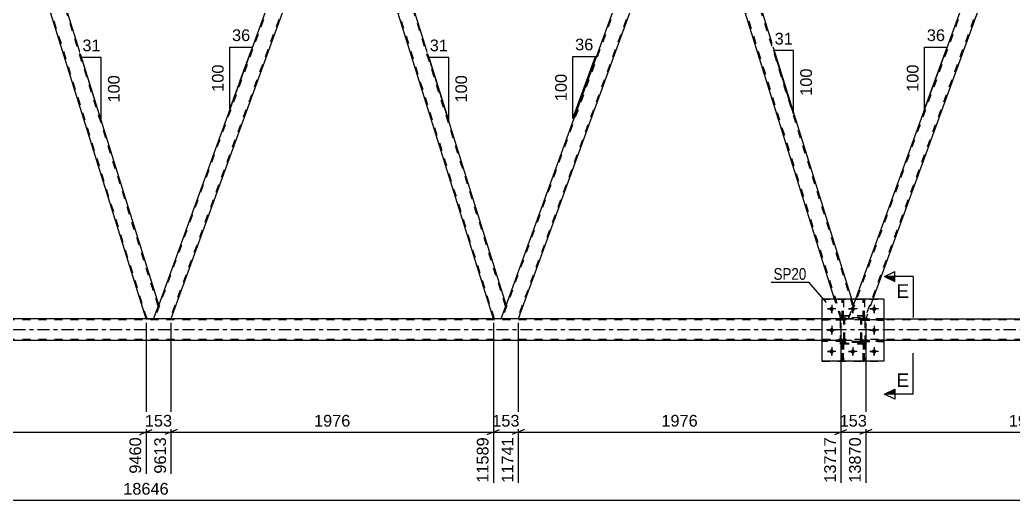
# Model space of a CAD drawing. Header units: millimetres. Extents: x 0 to 1189, y 0 to 841.
# Drawn here: x 394.9 to 638.3, y 428.9 to 546.6 of the extents above; entities that cross this region are included whole.
import ezdxf

# ---------------------------------------------------------------- set-up
doc = ezdxf.new("R2010")
doc.units = ezdxf.units.MM
doc.linetypes.add('DXK_LINE_DOT2', pattern=[3.9198, 1.9599, -1.9599])
doc.linetypes.add('DXK_LINE_DOT3', pattern=[5.9187, 2.979, -0.9799, 0.9799, -0.9799])
doc.styles.add('Arial', font='ARIAL.TTF', dxfattribs={"height": 0.2})
doc.styles.add('Arial Narrow', font='ARIALN.TTF', dxfattribs={"height": 0.2})

# ---------------------------------------------------------------- blocks, each defined once
blk = doc.blocks.new('Part-203723932-4271 - 4226')
at = {"color": 7, "linetype": 'DXK_LINE_DOT2'}
for p, q in [((601.88, 467.77), (601.56, 467.77)), ((601.56, 467.77), (601.56, 462.94)), ((601.88, 462.94), (601.88, 467.77)), ((601.56, 467.17), (601.88, 467.17)), ((601.56, 462.94), (601.88, 462.94))]:
    blk.add_line(p, q, dxfattribs=at)
blk = doc.blocks.new('Part-203723932-4388 - 4226')
at = {"color": 2, "linetype": 'Continuous'}
for p, q in [((476, 594.53), (474.45, 590.28)), ((477.32, 594.53), (476, 594.53)), ((514.02, 476.78), (477.32, 594.53)), ((510.91, 473.31), (474.45, 590.28)), ((513.85, 476.32), (512.76, 473.31)), ((514.02, 476.78), (513.85, 476.32))]:
    blk.add_line(p, q, dxfattribs=at)
at = {"color": 7, "linetype": 'DXK_LINE_DOT2'}
for p, q in [((476.81, 594.53), (476, 594.53)), ((513.88, 476.41), (477.07, 594.53)), ((511.16, 473.31), (474.59, 590.65)), ((514, 476.72), (513.85, 476.32)), ((512.76, 473.31), (510.91, 473.31)), ((510.95, 473.31), (510.91, 473.31))]:
    blk.add_line(p, q, dxfattribs=at)
blk = doc.blocks.new('Part-203723932-4401 - 4226')
at = {"color": 2, "linetype": 'Continuous'}
for p, q in [((390.87, 594.53), (389.32, 590.28)), ((392.18, 594.53), (390.87, 594.53)), ((428.89, 476.78), (392.18, 594.53)), ((425.78, 473.31), (389.32, 590.28)), ((427.62, 473.31), (428.89, 476.78))]:
    blk.add_line(p, q, dxfattribs=at)
at = {"color": 7, "linetype": 'DXK_LINE_DOT2'}
for p, q in [((428.75, 476.41), (391.93, 594.53)), ((426.03, 473.31), (389.45, 590.65)), ((425.78, 473.31), (427.62, 473.31)), ((425.82, 473.31), (425.78, 473.31))]:
    blk.add_line(p, q, dxfattribs=at)
blk = doc.blocks.new('Part-203723932-4297 - 4226')
at = {"color": 7, "linetype": 'DXK_LINE_DOT2'}
for p, q in [((606.61, 473.3), (601.21, 473.3)), ((601.21, 473.3), (601.21, 472.98)), ((601.21, 472.98), (606.61, 472.98)), ((601.81, 472.98), (601.81, 473.3)), ((606.61, 472.98), (606.61, 473.3))]:
    blk.add_line(p, q, dxfattribs=at)
blk = doc.blocks.new('Part-203723932-4298 - 4226')
at = {"color": 7, "linetype": 'DXK_LINE_DOT2'}
for p, q in [((606.61, 468.1), (601.21, 468.1)), ((601.21, 468.1), (601.21, 467.78)), ((601.21, 467.78), (606.61, 467.78)), ((601.81, 467.78), (601.81, 468.1)), ((606.61, 467.78), (606.61, 468.1))]:
    blk.add_line(p, q, dxfattribs=at)
blk = doc.blocks.new('Part-203723932-4334 - 4226')
at = {"color": 7, "linetype": 'DXK_LINE_DOT2'}
for p, q in [((596.81, 468.1), (591.41, 468.1)), ((591.41, 468.1), (591.41, 467.78)), ((596.81, 467.78), (591.41, 467.78)), ((596.21, 467.78), (596.21, 468.1)), ((596.81, 467.78), (596.81, 468.1))]:
    blk.add_line(p, q, dxfattribs=at)
blk = doc.blocks.new('Part-203723932-4339 - 4226')
at = {"color": 7, "linetype": 'DXK_LINE_DOT2'}
for p, q in [((472, 594.53), (427.88, 473.31)), ((475.74, 594.53), (431.62, 473.31)), ((471.78, 594.53), (471.74, 594.53)), ((476, 594.53), (474.45, 590.28)), ((475.68, 594.53), (475.49, 594.53)), ((428.89, 476.78), (427.62, 473.31)), ((431.88, 473.31), (427.62, 473.31)), ((427.62, 473.31), (427.66, 473.31))]:
    blk.add_line(p, q, dxfattribs=at)
at = {"color": 2, "linetype": 'Continuous'}
for p, q in [((471.74, 594.53), (428.89, 476.78)), ((471.74, 594.53), (471.78, 594.53)), ((471.78, 594.53), (475.49, 594.53)), ((475.49, 594.53), (476, 594.53)), ((474.45, 590.28), (431.88, 473.31))]:
    blk.add_line(p, q, dxfattribs=at)
blk = doc.blocks.new('Part-203723932-4344 - 4226')
at = {"color": 7, "linetype": 'DXK_LINE_DOT2'}
for p, q in [((746.37, 473.07), (73.65, 473.07)), ((606.61, 473.31), (591.41, 473.31)), ((746.37, 468.27), (73.65, 468.27)), ((606.61, 468.03), (165.73, 468.03)), ((606.61, 468.03), (591.41, 468.03))]:
    blk.add_line(p, q, dxfattribs=at)
at = {"color": 2, "linetype": 'Continuous'}
for p, q in [((591.41, 473.31), (351.19, 473.31)), ((606.61, 473.31), (746.37, 473.31)), ((591.41, 468.03), (351.19, 468.03)), ((746.37, 468.03), (606.61, 468.03))]:
    blk.add_line(p, q, dxfattribs=at)
at = {"color": 7, "linetype": 'DXK_LINE_DOT3'}
blk.add_line((73.65, 470.67), (746.37, 470.67), dxfattribs=at)
blk = doc.blocks.new('Part-203723932-4406 - 4226')
at = {"color": 7, "linetype": 'DXK_LINE_DOT2'}
for p, q in [((557.13, 594.53), (513.01, 473.31)), ((560.88, 594.53), (516.76, 473.31)), ((556.92, 594.53), (556.88, 594.53)), ((561.13, 594.53), (559.59, 590.28)), ((560.82, 594.53), (560.62, 594.53)), ((514.02, 476.78), (512.76, 473.31)), ((517.01, 473.31), (512.76, 473.31)), ((512.76, 473.31), (512.8, 473.31))]:
    blk.add_line(p, q, dxfattribs=at)
at = {"color": 2, "linetype": 'Continuous'}
for p, q in [((556.88, 594.53), (514.02, 476.78)), ((556.88, 594.53), (556.92, 594.53)), ((556.92, 594.53), (560.62, 594.53)), ((560.62, 594.53), (561.13, 594.53)), ((559.59, 590.28), (517.01, 473.31))]:
    blk.add_line(p, q, dxfattribs=at)
blk = doc.blocks.new('Part-203723932-4421 - 4226')
at = {"color": 7, "linetype": 'DXK_LINE_DOT2'}
for p, q in [((642.27, 594.53), (598.15, 473.31)), ((646.01, 594.53), (601.89, 473.31)), ((642.05, 594.53), (642.01, 594.53)), ((646.27, 594.53), (644.67, 590.14)), ((645.95, 594.53), (645.76, 594.53)), ((599.65, 478.14), (597.89, 473.31)), ((603.9, 478.14), (602.15, 473.31)), ((602.15, 473.31), (597.89, 473.31)), ((597.89, 473.31), (597.93, 473.31))]:
    blk.add_line(p, q, dxfattribs=at)
at = {"color": 2, "linetype": 'Continuous'}
for p, q in [((642.01, 594.53), (599.65, 478.14)), ((642.01, 594.53), (642.05, 594.53)), ((642.05, 594.53), (645.76, 594.53)), ((645.76, 594.53), (646.27, 594.53)), ((644.67, 590.14), (603.9, 478.14))]:
    blk.add_line(p, q, dxfattribs=at)
blk = doc.blocks.new('Part-203723932-4357 - 4226')
at = {"color": 7, "linetype": 'DXK_LINE_DOT2'}
for p, q in [((596.68, 467.77), (596.36, 467.77)), ((596.36, 467.77), (596.36, 462.94)), ((596.68, 462.94), (596.68, 467.77)), ((596.36, 467.17), (596.68, 467.17)), ((596.36, 462.94), (596.68, 462.94))]:
    blk.add_line(p, q, dxfattribs=at)
blk = doc.blocks.new('Part-203723932-4373 - 4226')
at = {"color": 7, "linetype": 'DXK_LINE_DOT2'}
for p, q in [((591.41, 478.14), (606.61, 478.14)), ((591.41, 478.14), (591.41, 462.94)), ((606.61, 478.14), (606.61, 462.94)), ((591.41, 462.94), (606.61, 462.94))]:
    blk.add_line(p, q, dxfattribs=at)
blk = doc.blocks.new('Part-203723932-4437 - 4226')
at = {"color": 2, "linetype": 'Continuous'}
for p, q in [((561.13, 594.53), (559.59, 590.28)), ((562.45, 594.53), (561.13, 594.53)), ((598.73, 478.14), (562.45, 594.53)), ((594.54, 478.14), (559.59, 590.28))]:
    blk.add_line(p, q, dxfattribs=at)
at = {"color": 7, "linetype": 'DXK_LINE_DOT2'}
for p, q in [((561.95, 594.53), (561.13, 594.53)), ((599.02, 476.41), (562.2, 594.53)), ((596.3, 473.31), (559.72, 590.65)), ((596.05, 473.31), (594.54, 478.14)), ((599.15, 476.78), (598.73, 478.14)), ((597.89, 473.31), (599.15, 476.78)), ((596.05, 473.31), (597.89, 473.31)), ((596.05, 473.31), (596.08, 473.31))]:
    blk.add_line(p, q, dxfattribs=at)
blk = doc.blocks.new('Part-203723932-4449 - 4226')
at = {"color": 2, "linetype": 'Continuous'}
for p, q in [((596.36, 478.14), (596.36, 478.14)), ((596.68, 478.14), (596.36, 478.14)), ((596.68, 478.14), (596.68, 478.14))]:
    blk.add_line(p, q, dxfattribs=at)
at = {"color": 7, "linetype": 'DXK_LINE_DOT2'}
for p, q in [((596.36, 473.29), (596.36, 478.14)), ((596.68, 473.29), (596.68, 478.14)), ((596.36, 473.89), (596.68, 473.89)), ((596.68, 473.29), (596.36, 473.29))]:
    blk.add_line(p, q, dxfattribs=at)
blk = doc.blocks.new('Part-203723932-4450 - 4226')
at = {"color": 7, "linetype": 'DXK_LINE_DOT2'}
for p, q in [((596.81, 473.3), (591.41, 473.3)), ((591.41, 472.98), (591.41, 473.3)), ((596.81, 472.98), (591.41, 472.98)), ((596.21, 472.98), (596.21, 473.3)), ((596.81, 473.3), (596.81, 472.98))]:
    blk.add_line(p, q, dxfattribs=at)
blk = doc.blocks.new('Part-203723932-4466 - 4226')
at = {"color": 2, "linetype": 'Continuous'}
for p, q in [((601.56, 478.14), (601.56, 478.14)), ((601.88, 478.14), (601.56, 478.14)), ((601.88, 478.14), (601.88, 478.14))]:
    blk.add_line(p, q, dxfattribs=at)
at = {"color": 7, "linetype": 'DXK_LINE_DOT2'}
for p, q in [((601.56, 473.29), (601.56, 478.14)), ((601.88, 473.29), (601.88, 478.14)), ((601.56, 473.89), (601.88, 473.89)), ((601.88, 473.29), (601.56, 473.29))]:
    blk.add_line(p, q, dxfattribs=at)
blk = doc.blocks.new('Part-203723932-4637 - 4226')
at = {"color": 7, "linetype": 'DXK_LINE_DOT2'}
for p, q in [((596.81, 473.06), (596.84, 473.24)), ((596.84, 473.24), (596.81, 473.06)), ((596.81, 468.02), (596.81, 473.06)), ((597.05, 473.06), (597.07, 473.15)), ((597.05, 468.02), (597.05, 473.06)), ((597.07, 473.15), (597.12, 473.22)), ((597.1, 473.5), (597.29, 473.54)), ((597.29, 473.54), (597.1, 473.5)), ((597.12, 473.22), (597.2, 473.28)), ((597.2, 473.28), (597.29, 473.3)), ((600.73, 473.54), (597.29, 473.54)), ((597.29, 473.3), (600.73, 473.3)), ((600.73, 473.54), (600.91, 473.5)), ((600.91, 473.5), (600.73, 473.54)), ((600.73, 473.3), (600.82, 473.28)), ((600.82, 473.28), (600.9, 473.22)), ((600.9, 473.22), (600.95, 473.15)), ((600.95, 473.15), (600.97, 473.06)), ((600.97, 468.02), (600.97, 473.06)), ((601.17, 473.24), (601.21, 473.06)), ((601.21, 473.06), (601.17, 473.24)), ((601.21, 468.02), (601.21, 473.06)), ((596.84, 467.83), (596.81, 468.02)), ((596.81, 468.02), (596.84, 467.83)), ((597.07, 467.92), (597.05, 468.02)), ((597.12, 467.85), (597.07, 467.92)), ((597.29, 467.54), (597.1, 467.57)), ((597.1, 467.57), (597.29, 467.54)), ((597.2, 467.79), (597.12, 467.85)), ((597.29, 467.78), (597.2, 467.79)), ((600.73, 467.78), (597.29, 467.78)), ((600.73, 467.54), (597.29, 467.54)), ((600.82, 467.79), (600.73, 467.78)), ((600.91, 467.57), (600.73, 467.54)), ((600.73, 467.54), (600.91, 467.57)), ((600.9, 467.85), (600.82, 467.79)), ((600.95, 467.92), (600.9, 467.85)), ((600.97, 468.02), (600.95, 467.92)), ((601.21, 468.02), (601.17, 467.83)), ((601.17, 467.83), (601.21, 468.02))]:
    blk.add_line(p, q, dxfattribs=at)
at = {"color": 7, "linetype": 'DXK_LINE_DOT3'}
blk.add_line((599.01, 470.54), (599.01, 470.54), dxfattribs=at)
at = {"color": 7, "linetype": 'DXK_LINE_DOT2'}
for centre, start, end in [((597.29, 473.06), 112.5, 157.5), ((597.29, 473.06), 112.5, 157.5), ((600.73, 473.06), 22.5, 67.5), ((600.73, 473.06), 22.5, 67.5), ((597.29, 468.02), 202.5, 247.5), ((597.29, 468.02), 202.5, 247.5), ((600.73, 468.02), 292.5, 337.5), ((600.73, 468.02), 292.5, 337.5)]:
    blk.add_arc(centre, 0.48, start, end, dxfattribs=at)
blk = doc.blocks.new('Part-203723932-4495 - 4226')
at = {"color": 7, "linetype": 'DXK_LINE_DOT2'}
for p, q in [((596.81, 468.1), (591.41, 468.1)), ((591.41, 467.78), (591.41, 468.1)), ((596.81, 467.78), (591.41, 467.78)), ((596.21, 467.78), (596.21, 468.1)), ((596.81, 468.1), (596.81, 467.78))]:
    blk.add_line(p, q, dxfattribs=at)
blk = doc.blocks.new('Part-203723932-4496 - 4226')
at = {"color": 7, "linetype": 'DXK_LINE_DOT2'}
for p, q in [((601.21, 472.98), (601.21, 473.3)), ((601.21, 473.3), (606.61, 473.3)), ((606.61, 472.98), (601.21, 472.98)), ((601.81, 472.98), (601.81, 473.3)), ((606.61, 473.3), (606.61, 472.98))]:
    blk.add_line(p, q, dxfattribs=at)
blk = doc.blocks.new('Part-203723932-4497 - 4226')
at = {"color": 7, "linetype": 'DXK_LINE_DOT2'}
for p, q in [((601.21, 467.78), (601.21, 468.1)), ((601.21, 468.1), (606.61, 468.1)), ((606.61, 467.78), (601.21, 467.78)), ((601.81, 467.78), (601.81, 468.1)), ((606.61, 468.1), (606.61, 467.78))]:
    blk.add_line(p, q, dxfattribs=at)
blk = doc.blocks.new('Part-203723932-4502 - 4226')
at = {"color": 2, "linetype": 'Continuous'}
for p, q in [((606.61, 478.14), (591.41, 478.14)), ((591.41, 478.14), (591.41, 462.94)), ((606.61, 478.14), (606.61, 462.94)), ((606.61, 462.94), (591.41, 462.94))]:
    blk.add_line(p, q, dxfattribs=at)
blk = doc.blocks.new('Bolt-203723932-4507 - 4226')
at = {"linetype": 'Continuous'}
for points in [[(594.33, 475.74, -1), (593.29, 475.74, -1)], [(599.53, 475.74, -1), (598.49, 475.74, -1)], [(604.73, 475.74, -1), (603.69, 475.74, -1)], [(594.33, 470.54, -1), (593.29, 470.54, -1)], [(604.73, 470.54, -1), (603.69, 470.54, -1)], [(594.33, 465.34, -1), (593.29, 465.34, -1)], [(599.53, 465.34, -1), (598.49, 465.34, -1)], [(604.73, 465.34, -1), (603.69, 465.34, -1)]]:
    blk.add_hatch(color=1, dxfattribs=at).paths.add_polyline_path(points)
at = {"color": 1, "linetype": 'Continuous'}
for p, q in [((594.85, 475.74), (592.77, 475.74)), ((593.81, 476.78), (593.81, 474.7)), ((600.05, 475.74), (597.97, 475.74)), ((599.01, 476.78), (599.01, 474.7)), ((605.25, 475.74), (603.17, 475.74)), ((604.21, 476.78), (604.21, 474.7)), ((594.85, 470.54), (592.77, 470.54)), ((593.81, 471.58), (593.81, 469.5)), ((605.25, 470.54), (603.17, 470.54)), ((604.21, 471.58), (604.21, 469.5)), ((594.85, 465.34), (592.77, 465.34)), ((593.81, 466.38), (593.81, 464.3)), ((600.05, 465.34), (597.97, 465.34)), ((599.01, 466.38), (599.01, 464.3)), ((605.25, 465.34), (603.17, 465.34)), ((604.21, 466.38), (604.21, 464.3))]:
    blk.add_line(p, q, dxfattribs=at)
blk = doc.blocks.new('Part-203723932-4511 - 4226')
at = {"color": 7, "linetype": 'DXK_LINE_DOT2'}
for p, q in [((601.56, 462.94), (601.56, 467.77)), ((601.56, 467.77), (601.88, 467.77)), ((601.88, 467.77), (601.88, 462.94)), ((601.56, 467.17), (601.88, 467.17)), ((601.88, 462.94), (601.56, 462.94))]:
    blk.add_line(p, q, dxfattribs=at)
blk = doc.blocks.new('Part-203723932-4537 - 4226')
at = {"color": 7, "linetype": 'DXK_LINE_DOT2'}
for p, q in [((596.81, 473.3), (591.41, 473.3)), ((591.41, 473.3), (591.41, 472.98)), ((596.81, 472.98), (591.41, 472.98)), ((596.21, 472.98), (596.21, 473.3)), ((596.81, 472.98), (596.81, 473.3))]:
    blk.add_line(p, q, dxfattribs=at)
blk = doc.blocks.new('Part-203723932-4540 - 4226')
at = {"color": 7, "linetype": 'DXK_LINE_DOT2'}
for p, q in [((596.36, 473.29), (596.36, 478.14)), ((596.36, 478.14), (596.68, 478.14)), ((596.68, 478.14), (596.68, 473.29)), ((596.36, 473.89), (596.68, 473.89)), ((596.68, 473.29), (596.36, 473.29))]:
    blk.add_line(p, q, dxfattribs=at)
blk = doc.blocks.new('Part-203723932-4543 - 4226')
at = {"color": 7, "linetype": 'DXK_LINE_DOT2'}
for p, q in [((601.56, 473.29), (601.56, 478.14)), ((601.56, 478.14), (601.88, 478.14)), ((601.88, 478.14), (601.88, 473.29)), ((601.56, 473.89), (601.88, 473.89)), ((601.88, 473.29), (601.56, 473.29))]:
    blk.add_line(p, q, dxfattribs=at)
blk = doc.blocks.new('Bolt-203723932-4544 - 4226')
at = {"color": 1, "linetype": 'Continuous'}
for p, q in [((592.77, 475.74), (593.46, 475.74)), ((593.81, 476.78), (593.81, 476.08)), ((593.81, 474.7), (593.81, 475.39)), ((594.85, 475.74), (594.15, 475.74)), ((597.97, 475.74), (598.66, 475.74)), ((599.01, 476.78), (599.01, 476.08)), ((599.01, 474.7), (599.01, 475.39)), ((600.05, 475.74), (599.35, 475.74)), ((603.17, 475.74), (603.86, 475.74)), ((604.21, 476.78), (604.21, 476.08)), ((604.21, 474.7), (604.21, 475.39)), ((605.25, 475.74), (604.55, 475.74)), ((592.77, 470.54), (593.46, 470.54)), ((593.81, 471.58), (593.81, 470.88)), ((593.81, 469.5), (593.81, 470.19)), ((594.85, 470.54), (594.15, 470.54)), ((603.17, 470.54), (603.86, 470.54)), ((604.21, 471.58), (604.21, 470.88)), ((604.21, 469.5), (604.21, 470.19)), ((605.25, 470.54), (604.55, 470.54)), ((592.77, 465.34), (593.46, 465.34)), ((593.81, 466.38), (593.81, 465.68)), ((593.81, 464.3), (593.81, 464.99)), ((594.85, 465.34), (594.15, 465.34)), ((597.97, 465.34), (598.66, 465.34)), ((599.01, 466.38), (599.01, 465.68)), ((599.01, 464.3), (599.01, 464.99)), ((600.05, 465.34), (599.35, 465.34)), ((603.17, 465.34), (603.86, 465.34)), ((604.21, 466.38), (604.21, 465.68)), ((604.21, 464.3), (604.21, 464.99)), ((605.25, 465.34), (604.55, 465.34))]:
    blk.add_line(p, q, dxfattribs=at)
blk = doc.blocks.new('Part-203723932-4618 - 4226')
at = {"color": 7, "linetype": 'DXK_LINE_DOT2'}
for p, q in [((596.36, 462.94), (596.36, 467.77)), ((596.36, 467.77), (596.68, 467.77)), ((596.68, 467.77), (596.68, 462.94)), ((596.36, 467.17), (596.68, 467.17)), ((596.68, 462.94), (596.36, 462.94))]:
    blk.add_line(p, q, dxfattribs=at)
blk = doc.blocks.new('Part-203723932-4634 - 4226')
at = {"color": 7, "linetype": 'DXK_LINE_DOT2'}
for p, q in [((596.81, 473.06), (596.84, 473.24)), ((596.84, 473.24), (596.81, 473.06)), ((596.81, 468.02), (596.81, 473.06)), ((597.05, 473.06), (597.07, 473.15)), ((597.05, 468.02), (597.05, 473.06)), ((597.07, 473.15), (597.12, 473.22)), ((597.1, 473.5), (597.29, 473.54)), ((597.29, 473.54), (597.1, 473.5)), ((597.12, 473.22), (597.2, 473.28)), ((597.2, 473.28), (597.29, 473.3)), ((600.73, 473.54), (597.29, 473.54)), ((597.29, 473.3), (600.73, 473.3)), ((600.73, 473.54), (600.91, 473.5)), ((600.91, 473.5), (600.73, 473.54)), ((600.73, 473.3), (600.82, 473.28)), ((600.82, 473.28), (600.9, 473.22)), ((600.9, 473.22), (600.95, 473.15)), ((600.95, 473.15), (600.97, 473.06)), ((600.97, 468.02), (600.97, 473.06)), ((601.17, 473.24), (601.21, 473.06)), ((601.21, 473.06), (601.17, 473.24)), ((601.21, 468.02), (601.21, 473.06)), ((596.84, 467.83), (596.81, 468.02)), ((596.81, 468.02), (596.84, 467.83)), ((597.07, 467.92), (597.05, 468.02)), ((597.12, 467.85), (597.07, 467.92)), ((597.29, 467.54), (597.1, 467.57)), ((597.1, 467.57), (597.29, 467.54)), ((597.2, 467.79), (597.12, 467.85)), ((597.29, 467.78), (597.2, 467.79)), ((600.73, 467.78), (597.29, 467.78)), ((600.73, 467.54), (597.29, 467.54)), ((600.82, 467.79), (600.73, 467.78)), ((600.91, 467.57), (600.73, 467.54)), ((600.73, 467.54), (600.91, 467.57)), ((600.9, 467.85), (600.82, 467.79)), ((600.95, 467.92), (600.9, 467.85)), ((600.97, 468.02), (600.95, 467.92)), ((601.21, 468.02), (601.17, 467.83)), ((601.17, 467.83), (601.21, 468.02))]:
    blk.add_line(p, q, dxfattribs=at)
at = {"color": 7, "linetype": 'DXK_LINE_DOT3'}
blk.add_line((599.01, 470.54), (599.01, 470.54), dxfattribs=at)
at = {"color": 7, "linetype": 'DXK_LINE_DOT2'}
for centre, start, end in [((597.29, 473.06), 112.5, 157.5), ((597.29, 473.06), 112.5, 157.5), ((600.73, 473.06), 22.5, 67.5), ((600.73, 473.06), 22.5, 67.5), ((597.29, 468.02), 202.5, 247.5), ((597.29, 468.02), 202.5, 247.5), ((600.73, 468.02), 292.5, 337.5), ((600.73, 468.02), 292.5, 337.5)]:
    blk.add_arc(centre, 0.48, start, end, dxfattribs=at)
blk = doc.blocks.new('Part-203723932-4635 - 4226')
at = {"color": 7, "linetype": 'DXK_LINE_DOT2'}
for p, q in [((602.01, 473.94), (596.01, 473.94)), ((596.01, 467.14), (596.01, 473.94)), ((602.01, 467.14), (602.01, 473.94)), ((602.01, 467.14), (596.01, 467.14))]:
    blk.add_line(p, q, dxfattribs=at)
blk = doc.blocks.new('Part-203723932-4636 - 4226')
at = {"color": 7, "linetype": 'DXK_LINE_DOT2'}
for p, q in [((602.01, 474.07), (596.01, 474.07)), ((596.01, 467.27), (596.01, 474.07)), ((602.01, 467.27), (602.01, 474.07)), ((602.01, 467.27), (596.01, 467.27))]:
    blk.add_line(p, q, dxfattribs=at)
blk = doc.blocks.new('AngleDimension-203723932-12329 - 4226')
at = {"color": 7, "linetype": 'Continuous'}
for p, q in [((616.58, 539.88), (622.12, 539.88)), ((616.58, 524.66), (622.12, 539.88)), ((616.58, 524.66), (616.58, 539.88)), ((619.16, 531.74), (622.12, 539.88))]:
    blk.add_line(p, q, dxfattribs=at)
at = {"color": 0}
for points in [[(622.17, 540.78), (622.17, 544.98), (616.53, 544.98), (616.53, 540.78)], [(615.68, 536.21), (611.48, 536.21), (611.48, 528.34), (615.68, 528.34)]]:
    blk.add_wipeout(points, dxfattribs=at)
at = {"color": 3, "style": 'Arial'}
blk.add_text('36', height=2.865, dxfattribs=at).set_placement((617.13, 541.38))
blk.add_text('100', height=2.865, rotation=90.0002, dxfattribs=at).set_placement((615.08, 528.94))
blk = doc.blocks.new('AngleDimension-203723932-12400 - 4226')
at = {"color": 7, "linetype": 'Continuous'}
for p, q in [((582.01, 531.47), (579.65, 539.03)), ((584.47, 539.03), (579.65, 539.03)), ((584.47, 523.57), (579.65, 539.03)), ((584.47, 523.57), (584.47, 539.03))]:
    blk.add_line(p, q, dxfattribs=at)
at = {"color": 0}
for points in [[(584.89, 539.93), (584.89, 544.13), (579.24, 544.13), (579.24, 539.93)], [(589.57, 535.23), (585.37, 535.23), (585.37, 527.36), (589.57, 527.36)]]:
    blk.add_wipeout(points, dxfattribs=at)
at = {"color": 3, "style": 'Arial'}
blk.add_text('31', height=2.865, dxfattribs=at).set_placement((579.84, 540.53))
blk.add_text('100', height=2.865, rotation=90.0002, dxfattribs=at).set_placement((588.97, 527.96))
blk = doc.blocks.new('AngleDimension-203723932-12372 - 4226')
at = {"color": 7, "linetype": 'Continuous'}
for p, q in [((412.35, 529.82), (410, 537.38)), ((414.82, 537.38), (410, 537.38)), ((414.82, 521.92), (410, 537.38)), ((414.82, 521.92), (414.82, 537.38))]:
    blk.add_line(p, q, dxfattribs=at)
at = {"color": 0}
for points in [[(415.23, 538.28), (415.23, 542.48), (409.58, 542.48), (409.58, 538.28)], [(419.92, 533.59), (415.72, 533.59), (415.72, 525.72), (419.92, 525.72)]]:
    blk.add_wipeout(points, dxfattribs=at)
at = {"color": 3, "style": 'Arial'}
blk.add_text('31', height=2.865, dxfattribs=at).set_placement((410.18, 538.88))
blk.add_text('100', height=2.865, rotation=90.0002, dxfattribs=at).set_placement((419.32, 526.32))
blk = doc.blocks.new('StraightDimension-203723932-11811 - 4226')
at = {"color": 7, "linetype": 'Continuous'}
for p, q in [((346.75, 472.31), (346.75, 435.37)), ((425.78, 472.31), (425.78, 435.37)), ((348.25, 446.16), (345.25, 444.96)), ((346.75, 445.56), (425.78, 445.56)), ((424.28, 444.96), (427.28, 446.16))]:
    blk.add_line(p, q, dxfattribs=at)
at = {"color": 0}
blk.add_wipeout([(391.31, 446.31), (391.31, 450.51), (381.21, 450.51), (381.21, 446.31)], dxfattribs=at)
at = {"color": 0, "linetype": 'Continuous'}
blk.add_wipeout([(425.18, 444.86), (420.98, 444.86), (420.98, 434.77), (425.18, 434.77)], dxfattribs=at)
at = {"color": 3, "style": 'Arial'}
blk.add_text('1976', height=2.865, dxfattribs=at).set_placement((381.81, 446.91))
at = {"color": 3, "linetype": 'Continuous', "style": 'Arial'}
blk.add_text('9460', height=2.865, rotation=90.0002, dxfattribs=at).set_placement((424.58, 435.37))
blk = doc.blocks.new('AngleDimension-203723932-12297 - 4226')
at = {"color": 7, "linetype": 'Continuous'}
for p, q in [((446.31, 539.88), (451.85, 539.88)), ((446.31, 524.66), (451.85, 539.88)), ((446.31, 524.66), (446.31, 539.88)), ((448.89, 531.74), (451.85, 539.88))]:
    blk.add_line(p, q, dxfattribs=at)
at = {"color": 0}
for points in [[(451.91, 540.78), (451.91, 544.98), (446.26, 544.98), (446.26, 540.78)], [(445.41, 536.21), (441.21, 536.21), (441.21, 528.34), (445.41, 528.34)]]:
    blk.add_wipeout(points, dxfattribs=at)
at = {"color": 3, "style": 'Arial'}
blk.add_text('36', height=2.865, dxfattribs=at).set_placement((446.86, 541.38))
blk.add_text('100', height=2.865, rotation=90.0002, dxfattribs=at).set_placement((444.81, 528.94))
blk = doc.blocks.new('StraightDimension-203723932-11805 - 4226')
at = {"color": 7, "linetype": 'Continuous'}
for p, q in [((602.15, 472.31), (602.15, 433.15)), ((681.18, 472.31), (681.18, 433.15)), ((603.65, 446.16), (600.65, 444.96)), ((602.15, 445.56), (681.18, 445.56)), ((679.68, 444.96), (682.68, 446.16))]:
    blk.add_line(p, q, dxfattribs=at)
at = {"color": 0}
blk.add_wipeout([(646.71, 446.31), (646.71, 450.51), (636.62, 450.51), (636.62, 446.31)], dxfattribs=at)
at = {"color": 0, "linetype": 'Continuous'}
blk.add_wipeout([(680.58, 444.86), (676.38, 444.86), (676.38, 432.55), (680.58, 432.55)], dxfattribs=at)
at = {"color": 3, "style": 'Arial'}
blk.add_text('1976', height=2.865, dxfattribs=at).set_placement((637.22, 446.91))
at = {"color": 3, "linetype": 'Continuous', "style": 'Arial'}
blk.add_text('15845', height=2.865, rotation=90.0002, dxfattribs=at).set_placement((679.98, 433.15))
blk = doc.blocks.new('AngleDimension-203723932-12386 - 4226')
at = {"color": 7, "linetype": 'Continuous'}
for p, q in [((497.49, 529.82), (495.13, 537.38)), ((499.95, 537.38), (495.13, 537.38)), ((499.95, 521.92), (495.13, 537.38)), ((499.95, 521.92), (499.95, 537.38))]:
    blk.add_line(p, q, dxfattribs=at)
at = {"color": 0}
for points in [[(500.36, 538.28), (500.36, 542.48), (494.72, 542.48), (494.72, 538.28)], [(505.05, 533.59), (500.85, 533.59), (500.85, 525.72), (505.05, 525.72)]]:
    blk.add_wipeout(points, dxfattribs=at)
at = {"color": 3, "style": 'Arial'}
blk.add_text('31', height=2.865, dxfattribs=at).set_placement((495.32, 538.88))
blk.add_text('100', height=2.865, rotation=90.0002, dxfattribs=at).set_placement((504.45, 526.32))
blk = doc.blocks.new('AngleDimension-203723932-5030 - 4226')
at = {"color": 7, "linetype": 'Continuous'}
for p, q in [((530.4, 537.6), (535.94, 537.6)), ((530.4, 522.37), (535.94, 537.6)), ((530.4, 522.37), (530.4, 537.6)), ((531.5, 525.41), (535.94, 537.6))]:
    blk.add_line(p, q, dxfattribs=at)
at = {"color": 0}
for points in [[(535.99, 538.5), (535.99, 542.7), (530.34, 542.7), (530.34, 538.5)], [(529.5, 533.92), (525.3, 533.92), (525.3, 526.05), (529.5, 526.05)]]:
    blk.add_wipeout(points, dxfattribs=at)
at = {"color": 3, "style": 'Arial'}
blk.add_text('36', height=2.865, dxfattribs=at).set_placement((530.94, 539.1))
blk.add_text('100', height=2.865, rotation=90.0002, dxfattribs=at).set_placement((528.9, 526.65))
blk = doc.blocks.new('StraightDimension-203723932-5346 - 4226')
at = {"color": 7, "linetype": 'Continuous'}
blk.add_line((58.95, 428.89), (792.58, 428.89), dxfattribs=at)
at = {"color": 0}
blk.add_wipeout([(431.92, 429.64), (431.92, 433.84), (419.6, 433.84), (419.6, 429.64)], dxfattribs=at)
at = {"color": 3, "style": 'Arial'}
blk.add_text('18646', height=2.865, dxfattribs=at).set_placement((420.2, 430.24))
blk = doc.blocks.new('StraightDimension-203723932-11806 - 4226')
at = {"color": 7, "linetype": 'Continuous'}
for p, q in [((596.05, 472.31), (596.05, 433.15)), ((602.15, 472.31), (602.15, 433.15)), ((594.55, 444.96), (597.55, 446.16)), ((596.05, 445.56), (602.15, 445.56)), ((603.65, 446.16), (600.65, 444.96))]:
    blk.add_line(p, q, dxfattribs=at)
at = {"color": 0}
blk.add_wipeout([(603.03, 446.31), (603.03, 450.51), (595.16, 450.51), (595.16, 446.31)], dxfattribs=at)
at = {"color": 0, "linetype": 'Continuous'}
blk.add_wipeout([(601.55, 444.86), (597.35, 444.86), (597.35, 432.55), (601.55, 432.55)], dxfattribs=at)
at = {"color": 3, "style": 'Arial'}
blk.add_text('153', height=2.865, dxfattribs=at).set_placement((595.76, 446.91))
at = {"color": 3, "linetype": 'Continuous', "style": 'Arial'}
blk.add_text('13870', height=2.865, rotation=90.0002, dxfattribs=at).set_placement((600.95, 433.15))
blk = doc.blocks.new('StraightDimension-203723932-11807 - 4226')
at = {"color": 7, "linetype": 'Continuous'}
for p, q in [((517.01, 472.31), (517.01, 433.15)), ((596.05, 472.31), (596.05, 433.15)), ((518.51, 446.16), (515.51, 444.96)), ((517.01, 445.56), (596.05, 445.56)), ((594.55, 444.96), (597.55, 446.16))]:
    blk.add_line(p, q, dxfattribs=at)
at = {"color": 0}
blk.add_wipeout([(561.58, 446.31), (561.58, 450.51), (551.48, 450.51), (551.48, 446.31)], dxfattribs=at)
at = {"color": 0, "linetype": 'Continuous'}
blk.add_wipeout([(595.45, 444.86), (591.25, 444.86), (591.25, 432.55), (595.45, 432.55)], dxfattribs=at)
at = {"color": 3, "style": 'Arial'}
blk.add_text('1976', height=2.865, dxfattribs=at).set_placement((552.08, 446.91))
at = {"color": 3, "linetype": 'Continuous', "style": 'Arial'}
blk.add_text('13717', height=2.865, rotation=90.0002, dxfattribs=at).set_placement((594.85, 433.15))
blk = doc.blocks.new('StraightDimension-203723932-11808 - 4226')
at = {"color": 7, "linetype": 'Continuous'}
for p, q in [((510.91, 472.31), (510.91, 433.15)), ((517.01, 472.31), (517.01, 433.15)), ((509.41, 444.96), (512.41, 446.16)), ((510.91, 445.56), (517.01, 445.56)), ((518.51, 446.16), (515.51, 444.96))]:
    blk.add_line(p, q, dxfattribs=at)
at = {"color": 0}
blk.add_wipeout([(517.9, 446.31), (517.9, 450.51), (510.03, 450.51), (510.03, 446.31)], dxfattribs=at)
at = {"color": 0, "linetype": 'Continuous'}
blk.add_wipeout([(516.41, 444.86), (512.21, 444.86), (512.21, 432.55), (516.41, 432.55)], dxfattribs=at)
at = {"color": 3, "style": 'Arial'}
blk.add_text('153', height=2.865, dxfattribs=at).set_placement((510.63, 446.91))
at = {"color": 3, "linetype": 'Continuous', "style": 'Arial'}
blk.add_text('11741', height=2.865, rotation=90.0002, dxfattribs=at).set_placement((515.81, 433.15))
blk = doc.blocks.new('StraightDimension-203723932-11809 - 4226')
at = {"color": 7, "linetype": 'Continuous'}
for p, q in [((431.88, 472.31), (431.88, 435.37)), ((510.91, 472.31), (510.91, 433.15)), ((433.38, 446.16), (430.38, 444.96)), ((431.88, 445.56), (510.91, 445.56)), ((509.41, 444.96), (512.41, 446.16))]:
    blk.add_line(p, q, dxfattribs=at)
at = {"color": 0}
blk.add_wipeout([(476.44, 446.31), (476.44, 450.51), (466.35, 450.51), (466.35, 446.31)], dxfattribs=at)
at = {"color": 0, "linetype": 'Continuous'}
blk.add_wipeout([(510.31, 444.86), (506.11, 444.86), (506.11, 432.55), (510.31, 432.55)], dxfattribs=at)
at = {"color": 3, "style": 'Arial'}
blk.add_text('1976', height=2.865, dxfattribs=at).set_placement((466.95, 446.91))
at = {"color": 3, "linetype": 'Continuous', "style": 'Arial'}
blk.add_text('11589', height=2.865, rotation=90.0002, dxfattribs=at).set_placement((509.71, 433.15))
blk = doc.blocks.new('StraightDimension-203723932-11810 - 4226')
at = {"color": 7, "linetype": 'Continuous'}
for p, q in [((425.78, 472.31), (425.78, 435.37)), ((431.88, 472.31), (431.88, 435.37)), ((424.28, 444.96), (427.28, 446.16)), ((425.78, 445.56), (431.88, 445.56)), ((433.38, 446.16), (430.38, 444.96))]:
    blk.add_line(p, q, dxfattribs=at)
at = {"color": 0}
blk.add_wipeout([(432.76, 446.31), (432.76, 450.51), (424.89, 450.51), (424.89, 446.31)], dxfattribs=at)
at = {"color": 0, "linetype": 'Continuous'}
blk.add_wipeout([(431.28, 444.86), (427.08, 444.86), (427.08, 434.77), (431.28, 434.77)], dxfattribs=at)
at = {"color": 3, "style": 'Arial'}
blk.add_text('153', height=2.865, dxfattribs=at).set_placement((425.49, 446.91))
at = {"color": 3, "linetype": 'Continuous', "style": 'Arial'}
blk.add_text('9613', height=2.865, rotation=90.0002, dxfattribs=at).set_placement((430.68, 435.37))
blk = doc.blocks.new('Mark-203723932-4498 - 4226')
at = {"color": 0}
blk.add_wipeout([(587.61, 482.88), (587.61, 485.88), (579.57, 485.88), (579.57, 482.88)], dxfattribs=at)
blk.add_wipeout([(587.61, 482.88), (587.61, 485.88), (579.57, 485.88), (579.57, 482.88)], dxfattribs=at)
at = {"color": 30, "linetype": 'Continuous'}
for p in [(578.97, 482.28), (592.56, 477.34)]:
    blk.add_line(p, (588.21, 482.28), dxfattribs=at)
at = {"color": 3, "style": 'Arial Narrow'}
blk.add_text('SP20', height=2.863, dxfattribs=at).set_placement((579.57, 482.88))
blk = doc.blocks.new('SectionMark-203723932-5401 - 4226')
at = {"color": 6, "linetype": 'Continuous'}
for p, q in [((606.77, 483.68), (609.27, 484.93)), ((613.77, 483.68), (606.77, 483.68)), ((613.77, 454.86), (606.77, 454.86)), ((609.27, 453.61), (606.77, 454.86))]:
    blk.add_line(p, q, dxfattribs=at)
at = {"color": 0, "linetype": 'Continuous'}
for points in [[(612.77, 478.43), (612.77, 481.93), (609.66, 481.93), (609.66, 478.43)], [(612.77, 456.61), (612.77, 460.11), (609.66, 460.11), (609.66, 456.61)]]:
    blk.add_wipeout(points, dxfattribs=at)
at = {"linetype": 'Continuous'}
for points in [[(609.27, 483.68), (609.27, 482.43), (606.77, 483.68)], [(609.27, 456.11), (609.27, 454.86), (606.77, 454.86)]]:
    blk.add_hatch(color=6, dxfattribs=at).paths.add_polyline_path(points)
at = {"color": 6, "linetype": 'Continuous'}
for p, q in [((609.27, 482.43), (609.27, 484.93)), ((606.77, 483.68), (609.27, 482.43)), ((613.77, 483.68), (613.77, 473.68)), ((613.77, 454.86), (613.77, 464.86)), ((606.77, 454.86), (609.27, 456.11)), ((609.27, 456.11), (609.27, 453.61))]:
    blk.add_line(p, q, dxfattribs=at)
at = {"color": 3, "linetype": 'Continuous', "style": 'Arial'}
for p in [(609.66, 478.43), (609.66, 456.61)]:
    blk.add_text('E', height=3.34, dxfattribs=at).set_placement(p)

msp = doc.modelspace()

# ---------------------------------------------------------------- block references
for name in ['Part-203723932-4401 - 4226', 'Part-203723932-4339 - 4226', 'Part-203723932-4388 - 4226', 'Part-203723932-4406 - 4226', 'Part-203723932-4437 - 4226', 'Part-203723932-4421 - 4226', 'Part-203723932-4373 - 4226', 'Part-203723932-4502 - 4226', 'Part-203723932-4449 - 4226', 'Part-203723932-4540 - 4226', 'Part-203723932-4466 - 4226', 'Part-203723932-4543 - 4226', 'Bolt-203723932-4507 - 4226', 'Bolt-203723932-4544 - 4226', 'Part-203723932-4344 - 4226', 'Part-203723932-4450 - 4226', 'Part-203723932-4537 - 4226', 'Part-203723932-4636 - 4226', 'Part-203723932-4635 - 4226', 'Part-203723932-4637 - 4226', 'Part-203723932-4634 - 4226', 'Part-203723932-4297 - 4226', 'Part-203723932-4496 - 4226', 'Part-203723932-4334 - 4226', 'Part-203723932-4495 - 4226', 'Part-203723932-4357 - 4226', 'Part-203723932-4618 - 4226', 'Part-203723932-4298 - 4226', 'Part-203723932-4497 - 4226', 'Part-203723932-4271 - 4226', 'Part-203723932-4511 - 4226']:
    msp.add_blockref(name, (0, 0))

# ---------------------------------------------------------------- next in the draw order: block references
for name in ['AngleDimension-203723932-12297 - 4226', 'AngleDimension-203723932-12400 - 4226', 'AngleDimension-203723932-12329 - 4226', 'AngleDimension-203723932-12372 - 4226', 'AngleDimension-203723932-12386 - 4226', 'AngleDimension-203723932-5030 - 4226', 'StraightDimension-203723932-11811 - 4226', 'StraightDimension-203723932-11805 - 4226']:
    msp.add_blockref(name, (0, 0))

# ---------------------------------------------------------------- next in the draw order: block references
msp.add_blockref('StraightDimension-203723932-5346 - 4226', (0, 0))

# ---------------------------------------------------------------- next in the draw order: block references
for name in ['Mark-203723932-4498 - 4226', 'SectionMark-203723932-5401 - 4226', 'StraightDimension-203723932-11806 - 4226']:
    msp.add_blockref(name, (0, 0))

# ---------------------------------------------------------------- next in the draw order: block references
msp.add_blockref('StraightDimension-203723932-11807 - 4226', (0, 0))

# ---------------------------------------------------------------- next in the draw order: block references
msp.add_blockref('StraightDimension-203723932-11808 - 4226', (0, 0))

# ---------------------------------------------------------------- next in the draw order: block references
msp.add_blockref('StraightDimension-203723932-11809 - 4226', (0, 0))

# ---------------------------------------------------------------- next in the draw order: block references
msp.add_blockref('StraightDimension-203723932-11810 - 4226', (0, 0))

doc.saveas('drawing.dxf')
